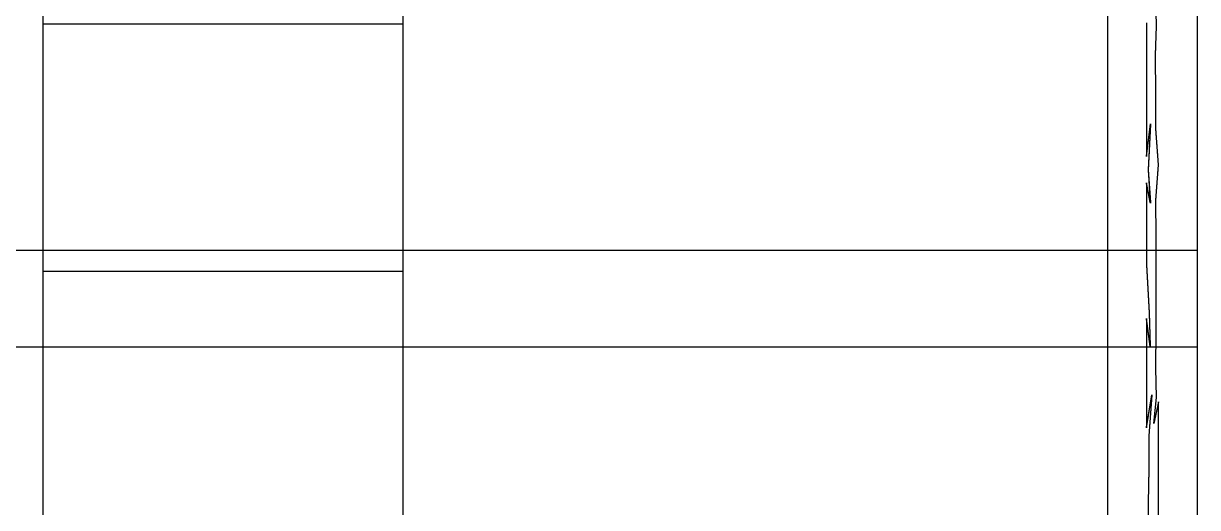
# Model space of a CAD drawing. Header units: millimetres. Extents: x -28.2 to 24.3, y -24.8 to 12.4.
# Drawn here: x -1.749 to -1.086, y -2.59 to -2.317 of the extents above; entities that cross this region are included whole.
import ezdxf

# ---------------------------------------------------------------- set-up
doc = ezdxf.new("R2010")
doc.units = ezdxf.units.MM
doc.layers.add('BUILDINGELEMENTPROXY', color=8, linetype='Continuous')

msp = doc.modelspace()

# ---------------------------------------------------------------- linework, layer by layer
at = {"layer": 'BUILDINGELEMENTPROXY'}
for p, q in [((-1.13696, -1.06645, 1.38288), (-1.13696, -2.92631, 2.5592)), ((-1.08616, -2.92631, 2.5592), (-1.08616, -1.06645, 1.38288)), ((-1.73776, -1.27774, 0.3654), (-1.73776, -3.29213, 1.63946)), ((-1.53456, -3.29213, 1.63946), (-1.53456, -1.27774, 0.3654)), ((-1.08616, -2.49916, 1.21169), (-1.08616, -2.16916, 1.21169)), ((-1.10935, -2.31819, 1.5048), (-1.10987, -2.29624, 1.4914)), ((-1.10935, -2.31818, 1.66372), (-1.10987, -2.29626, 1.65033)), ((-1.10935, -2.31818, 1.90215), (-1.10987, -2.29627, 1.88876)), ((-1.10935, -2.31818, 1.58326), (-1.10987, -2.29645, 1.56996)), ((-1.10935, -2.31817, 1.74219), (-1.10987, -2.29647, 1.72889)), ((-1.10935, -2.31817, 1.82161), (-1.10987, -2.29649, 1.80832)), ((-1.10935, -2.31817, 2.06004), (-1.10987, -2.2965, 2.04676)), ((-1.10935, -2.31817, 1.98053), (-1.10987, -2.2965, 1.96725)), ((-1.10934, -2.31816, 1.4233), (-1.10986, -2.29665, 1.41009)), ((-1.10934, -2.31816, 1.3438), (-1.10986, -2.29665, 1.33059)), ((-1.53456, -2.31693, 1.13549), (-1.73776, -2.31693, 1.13549)), ((-1.73776, -2.31693, 1.13549), (-1.73776, -2.44093, 1.13549)), ((-1.53456, -2.44093, 1.13549), (-1.53456, -2.31693, 1.13549)), ((-1.11486, -2.31628, 2.05639), (-1.11486, -2.3303, 2.06523)), ((-1.11486, -2.31628, 1.97689), (-1.11486, -2.3303, 1.98572)), ((-1.11486, -2.31628, 1.8985), (-1.11486, -2.33005, 1.90715)), ((-1.11486, -2.31628, 1.81796), (-1.11486, -2.33028, 1.82679)), ((-1.11486, -2.31628, 1.73854), (-1.11486, -2.33026, 1.74735)), ((-1.11486, -2.31628, 1.66007), (-1.11486, -2.33003, 1.66871)), ((-1.11486, -2.31628, 1.57961), (-1.11486, -2.33024, 1.58841)), ((-1.11486, -2.31628, 1.50114), (-1.11486, -2.33002, 1.50977)), ((-1.11486, -2.31628, 1.41966), (-1.11486, -2.33045, 1.42861)), ((-1.11486, -2.31628, 1.34016), (-1.11486, -2.33045, 1.34911)), ((-1.10982, -2.33449, 1.43398), (-1.10934, -2.31816, 1.4233)), ((-1.10982, -2.33449, 1.35448), (-1.10934, -2.31816, 1.3438)), ((-1.10982, -2.33454, 2.07071), (-1.10935, -2.31817, 2.06004)), ((-1.10982, -2.33454, 1.99121), (-1.10935, -2.31817, 1.98053)), ((-1.10982, -2.33455, 1.83228), (-1.10935, -2.31817, 1.82161)), ((-1.10982, -2.33455, 1.75286), (-1.10935, -2.31817, 1.74219)), ((-1.10981, -2.33461, 1.91282), (-1.10935, -2.31818, 1.90215)), ((-1.10981, -2.33462, 1.67439), (-1.10935, -2.31818, 1.66372)), ((-1.10981, -2.33456, 1.59394), (-1.10935, -2.31818, 1.58326)), ((-1.1098, -2.33462, 1.51547), (-1.10935, -2.31819, 1.5048)), ((-1.11486, -2.33002, 1.50977), (-1.11486, -2.34302, 1.51794)), ((-1.11486, -2.33003, 1.66871), (-1.11486, -2.34302, 1.67687)), ((-1.11486, -2.33005, 1.90715), (-1.11486, -2.34302, 1.9153)), ((-1.11486, -2.33024, 1.58841), (-1.11486, -2.34302, 1.59646)), ((-1.11486, -2.33026, 1.74735), (-1.11486, -2.34302, 1.75539)), ((-1.11486, -2.33028, 1.82679), (-1.11486, -2.34302, 1.83482)), ((-1.11486, -2.3303, 2.06523), (-1.11486, -2.34302, 2.07325)), ((-1.11486, -2.3303, 1.98572), (-1.11486, -2.34302, 1.99375)), ((-1.11486, -2.33045, 1.42861), (-1.11486, -2.34302, 1.43656)), ((-1.11486, -2.33045, 1.34911), (-1.11486, -2.34302, 1.35705)), ((-1.10961, -2.35639, 1.44767), (-1.10982, -2.33449, 1.43398)), ((-1.10961, -2.35639, 1.36817), (-1.10982, -2.33449, 1.35448)), ((-1.10962, -2.35639, 2.08435), (-1.10982, -2.33454, 2.07071)), ((-1.10962, -2.35639, 2.00485), (-1.10982, -2.33454, 1.99121)), ((-1.10962, -2.35639, 1.84592), (-1.10982, -2.33455, 1.83228)), ((-1.10962, -2.35639, 1.76649), (-1.10982, -2.33455, 1.75286)), ((-1.10962, -2.35639, 1.60756), (-1.10981, -2.33456, 1.59394)), ((-1.10963, -2.35639, 1.92638), (-1.10981, -2.33461, 1.91282)), ((-1.10963, -2.35639, 1.68795), (-1.10981, -2.33462, 1.67439)), ((-1.10963, -2.35639, 1.52902), (-1.1098, -2.33462, 1.51547)), ((-1.11486, -2.34302, 2.07325), (-1.11486, -2.36093, 2.08455)), ((-1.11486, -2.34302, 1.99375), (-1.11486, -2.36093, 2.00504)), ((-1.11486, -2.34302, 1.9153), (-1.11486, -2.3607, 1.92642)), ((-1.11486, -2.34302, 1.83482), (-1.11486, -2.36092, 1.8461)), ((-1.11486, -2.34302, 1.75539), (-1.11486, -2.3609, 1.76666)), ((-1.11486, -2.34302, 1.67687), (-1.11486, -2.36069, 1.68797)), ((-1.11486, -2.34302, 1.59646), (-1.11486, -2.36088, 1.60772)), ((-1.11486, -2.34302, 1.51794), (-1.11486, -2.36067, 1.52903)), ((-1.11486, -2.34302, 1.43656), (-1.11486, -2.36108, 1.44797)), ((-1.11486, -2.34302, 1.35705), (-1.11486, -2.36108, 1.36847)), ((-1.10961, -2.37615, 1.93879), (-1.10963, -2.35639, 1.92638)), ((-1.10961, -2.37616, 1.70036), (-1.10963, -2.35639, 1.68795)), ((-1.10961, -2.37616, 1.54143), (-1.10963, -2.35639, 1.52902)), ((-1.1096, -2.37605, 2.09674), (-1.10962, -2.35639, 2.08435)), ((-1.1096, -2.37605, 2.01724), (-1.10962, -2.35639, 2.00485)), ((-1.1096, -2.37606, 1.85831), (-1.10962, -2.35639, 1.84592)), ((-1.1096, -2.37607, 1.77888), (-1.10962, -2.35639, 1.76649)), ((-1.1096, -2.37607, 1.61995), (-1.10962, -2.35639, 1.60756)), ((-1.1096, -2.37599, 1.46005), (-1.10961, -2.35639, 1.44767)), ((-1.1096, -2.37599, 1.38055), (-1.10961, -2.35639, 1.36817)), ((-1.11486, -2.36067, 1.52903), (-1.11486, -2.36976, 1.53474)), ((-1.11486, -2.36069, 1.68797), (-1.11486, -2.36976, 1.69367)), ((-1.11486, -2.3607, 1.92642), (-1.11486, -2.36976, 1.93211)), ((-1.11486, -2.36088, 1.60772), (-1.11486, -2.36976, 1.61332)), ((-1.11486, -2.3609, 1.76666), (-1.11486, -2.36976, 1.77225)), ((-1.11486, -2.36092, 1.8461), (-1.11486, -2.36976, 1.85168)), ((-1.11486, -2.36093, 2.08455), (-1.11486, -2.36976, 2.09011)), ((-1.11486, -2.36093, 2.00504), (-1.11486, -2.36976, 2.01061)), ((-1.11486, -2.36108, 1.44797), (-1.11486, -2.36976, 1.45345)), ((-1.11486, -2.36108, 1.36847), (-1.11486, -2.36976, 1.37395)), ((-1.11486, -2.36976, 2.09011), (-1.11486, -2.39157, 2.10386)), ((-1.11486, -2.36976, 2.01061), (-1.11486, -2.39157, 2.02436)), ((-1.11486, -2.36976, 1.93211), (-1.11486, -2.39135, 1.94568)), ((-1.11486, -2.36976, 1.85168), (-1.11486, -2.39155, 1.86542)), ((-1.11486, -2.36976, 1.77225), (-1.11486, -2.39154, 1.78597)), ((-1.11486, -2.36976, 1.69367), (-1.11486, -2.39134, 1.70723)), ((-1.11486, -2.36976, 1.61332), (-1.11486, -2.39152, 1.62703)), ((-1.11486, -2.36976, 1.53474), (-1.11486, -2.39132, 1.54829)), ((-1.11486, -2.36976, 1.45345), (-1.11486, -2.39171, 1.46732)), ((-1.11486, -2.36976, 1.37395), (-1.11486, -2.39171, 1.38782)), ((-1.11486, -2.39132, 1.54829), (-1.1127, -2.37329, 1.54006)), ((-1.11486, -2.39134, 1.70723), (-1.1127, -2.37331, 1.699)), ((-1.11486, -2.39135, 1.94568), (-1.1127, -2.37332, 1.93745)), ((-1.11486, -2.39152, 1.62703), (-1.11268, -2.37348, 1.61876)), ((-1.11486, -2.39154, 1.78597), (-1.11268, -2.3735, 1.77771)), ((-1.11486, -2.39155, 1.86542), (-1.11268, -2.37351, 1.85715)), ((-1.11486, -2.39157, 2.10386), (-1.11268, -2.37353, 2.09559)), ((-1.11486, -2.39157, 2.02436), (-1.11268, -2.37353, 2.01609)), ((-1.11486, -2.39171, 1.46732), (-1.11267, -2.37366, 1.45902)), ((-1.11486, -2.39171, 1.38782), (-1.11267, -2.37366, 1.37952)), ((-1.11268, -2.3735, 1.77771), (-1.11398, -2.3992, 1.79305)), ((-1.11268, -2.37351, 1.85715), (-1.11398, -2.39921, 1.87249)), ((-1.11268, -2.37353, 2.09559), (-1.11398, -2.39923, 2.11094)), ((-1.11268, -2.37353, 2.01609), (-1.11398, -2.39923, 2.03144)), ((-1.11267, -2.37366, 1.45902), (-1.11398, -2.39937, 1.4744)), ((-1.11267, -2.37366, 1.37952), (-1.11398, -2.39937, 1.3949)), ((-1.1127, -2.37329, 1.54006), (-1.11397, -2.39899, 1.55535)), ((-1.1127, -2.37331, 1.699), (-1.11397, -2.399, 1.7143)), ((-1.1127, -2.37332, 1.93745), (-1.11397, -2.39902, 1.95275)), ((-1.11268, -2.37348, 1.61876), (-1.11397, -2.39918, 1.6341)), ((-1.10825, -2.39651, 1.94892), (-1.10961, -2.37615, 1.93879)), ((-1.10825, -2.39651, 1.71048), (-1.10961, -2.37616, 1.70036)), ((-1.10825, -2.39651, 1.55154), (-1.10961, -2.37616, 1.54143)), ((-1.10825, -2.39651, 1.47035), (-1.1096, -2.37599, 1.46005)), ((-1.10825, -2.39651, 1.39085), (-1.1096, -2.37599, 1.38055)), ((-1.10825, -2.39651, 2.10698), (-1.1096, -2.37605, 2.09674)), ((-1.10825, -2.39651, 2.02747), (-1.1096, -2.37605, 2.01724)), ((-1.10825, -2.39651, 1.86854), (-1.1096, -2.37606, 1.85831)), ((-1.10825, -2.39651, 1.7891), (-1.1096, -2.37607, 1.77888)), ((-1.10825, -2.39651, 1.63017), (-1.1096, -2.37607, 1.61995)), ((-1.10967, -2.41631, 1.96407), (-1.10825, -2.39651, 1.94892)), ((-1.10967, -2.4163, 1.72563), (-1.10825, -2.39651, 1.71048)), ((-1.10967, -2.41629, 1.56668), (-1.10825, -2.39651, 1.55154)), ((-1.10966, -2.41641, 2.12223), (-1.10825, -2.39651, 2.10698)), ((-1.10966, -2.41641, 2.04273), (-1.10825, -2.39651, 2.02747)), ((-1.10966, -2.4164, 1.88378), (-1.10825, -2.39651, 1.86854)), ((-1.10966, -2.41639, 1.80434), (-1.10825, -2.39651, 1.7891)), ((-1.10966, -2.41639, 1.6454), (-1.10825, -2.39651, 1.63017)), ((-1.10966, -2.41647, 1.48567), (-1.10825, -2.39651, 1.47035)), ((-1.10966, -2.41647, 1.40617), (-1.10825, -2.39651, 1.39085)), ((-1.11398, -2.3992, 1.79305), (-1.11277, -2.41789, 1.80565)), ((-1.11398, -2.39921, 1.87249), (-1.11276, -2.41791, 1.8851)), ((-1.11398, -2.39923, 2.11094), (-1.11276, -2.41793, 2.12356)), ((-1.11398, -2.39923, 2.03144), (-1.11276, -2.41793, 2.04406)), ((-1.11398, -2.39937, 1.4744), (-1.11275, -2.41812, 1.48709)), ((-1.11398, -2.39937, 1.3949), (-1.11275, -2.41812, 1.40759)), ((-1.11397, -2.39899, 1.55535), (-1.11279, -2.41759, 1.56785)), ((-1.11397, -2.399, 1.7143), (-1.11279, -2.41761, 1.7268)), ((-1.11397, -2.39902, 1.95275), (-1.11278, -2.41763, 1.96526)), ((-1.11397, -2.39918, 1.6341), (-1.11277, -2.41787, 1.6467)), ((-1.11279, -2.41759, 1.56785), (-1.11486, -2.40665, 1.55791)), ((-1.11486, -2.40665, 1.55791), (-1.11486, -2.42198, 1.56754)), ((-1.11279, -2.41761, 1.7268), (-1.11486, -2.40667, 1.71686)), ((-1.11486, -2.40667, 1.71686), (-1.11486, -2.42199, 1.72649)), ((-1.11278, -2.41763, 1.96526), (-1.11486, -2.40668, 1.95531)), ((-1.11486, -2.40668, 1.95531), (-1.11486, -2.42201, 1.96494)), ((-1.11277, -2.41787, 1.6467), (-1.11486, -2.40684, 1.63668)), ((-1.11486, -2.40684, 1.63668), (-1.11486, -2.42216, 1.64633)), ((-1.11277, -2.41789, 1.80565), (-1.11486, -2.40686, 1.79563)), ((-1.11486, -2.40686, 1.79563), (-1.11486, -2.42218, 1.80528)), ((-1.11276, -2.41791, 1.8851), (-1.11486, -2.40687, 1.87507)), ((-1.11486, -2.40687, 1.87507), (-1.11486, -2.42219, 1.88473)), ((-1.11276, -2.41793, 2.12356), (-1.11486, -2.40689, 2.11352)), ((-1.11486, -2.40689, 2.11352), (-1.11486, -2.42221, 2.12318)), ((-1.11276, -2.41793, 2.04406), (-1.11486, -2.40689, 2.03402)), ((-1.11486, -2.40689, 2.03402), (-1.11486, -2.42221, 2.04368)), ((-1.11275, -2.41812, 1.48709), (-1.11486, -2.40702, 1.477)), ((-1.11486, -2.40702, 1.477), (-1.11486, -2.42234, 1.48667)), ((-1.11275, -2.41812, 1.40759), (-1.11486, -2.40702, 1.3975)), ((-1.11486, -2.40702, 1.3975), (-1.11486, -2.42234, 1.40717)), ((-1.10948, -2.43662, 1.57931), (-1.10967, -2.41629, 1.56668)), ((-1.10948, -2.43662, 1.73825), (-1.10967, -2.4163, 1.72563)), ((-1.10948, -2.43662, 1.9767), (-1.10967, -2.41631, 1.96407)), ((-1.10948, -2.43662, 1.81695), (-1.10966, -2.41639, 1.80434)), ((-1.10948, -2.43662, 1.65801), (-1.10966, -2.41639, 1.6454)), ((-1.10948, -2.43662, 1.89639), (-1.10966, -2.4164, 1.88378)), ((-1.10948, -2.43662, 2.13483), (-1.10966, -2.41641, 2.12223)), ((-1.10948, -2.43662, 2.05533), (-1.10966, -2.41641, 2.04273)), ((-1.10947, -2.43662, 1.49826), (-1.10966, -2.41647, 1.48567)), ((-1.10947, -2.43662, 1.41876), (-1.10966, -2.41647, 1.40617)), ((-1.11486, -2.42198, 1.56754), (-1.11486, -2.42325, 1.56834)), ((-1.11486, -2.42199, 1.72649), (-1.11486, -2.42325, 1.72728)), ((-1.11486, -2.42201, 1.96494), (-1.11486, -2.42325, 1.96572)), ((-1.11486, -2.42216, 1.64633), (-1.11486, -2.42325, 1.64702)), ((-1.11486, -2.42218, 1.80528), (-1.11486, -2.42325, 1.80596)), ((-1.11486, -2.42219, 1.88473), (-1.11486, -2.42325, 1.8854)), ((-1.11486, -2.42221, 2.12318), (-1.11486, -2.42325, 2.12384)), ((-1.11486, -2.42221, 2.04368), (-1.11486, -2.42325, 2.04434)), ((-1.11486, -2.42234, 1.48667), (-1.11486, -2.42325, 1.48725)), ((-1.11486, -2.42234, 1.40717), (-1.11486, -2.42325, 1.40775)), ((-1.11486, -2.42325, 2.12384), (-1.11486, -2.44999, 2.1407)), ((-1.11486, -2.42325, 2.04434), (-1.11486, -2.44999, 2.0612)), ((-1.11486, -2.42325, 1.96572), (-1.11486, -2.44999, 1.98253)), ((-1.11486, -2.42325, 1.8854), (-1.11486, -2.44999, 1.90225)), ((-1.11486, -2.42325, 1.80596), (-1.11486, -2.44999, 1.82281)), ((-1.11486, -2.42325, 1.72728), (-1.11486, -2.44999, 1.74408)), ((-1.11486, -2.42325, 1.64702), (-1.11486, -2.44999, 1.66387)), ((-1.11486, -2.42325, 1.56834), (-1.11486, -2.44999, 1.58514)), ((-1.11486, -2.42325, 1.48725), (-1.11486, -2.44999, 1.50415)), ((-1.11486, -2.42325, 1.40775), (-1.11486, -2.44999, 1.42465)), ((-1.10945, -2.45469, 2.1462), (-1.10948, -2.43662, 2.13483)), ((-1.10945, -2.45469, 2.0667), (-1.10948, -2.43662, 2.05533)), ((-1.10944, -2.45462, 1.98798), (-1.10948, -2.43662, 1.9767)), ((-1.10945, -2.45468, 1.90775), (-1.10948, -2.43662, 1.89639)), ((-1.10945, -2.45468, 1.82831), (-1.10948, -2.43662, 1.81695)), ((-1.10944, -2.45462, 1.74953), (-1.10948, -2.43662, 1.73825)), ((-1.10945, -2.45468, 1.66936), (-1.10948, -2.43662, 1.65801)), ((-1.10944, -2.45461, 1.59058), (-1.10948, -2.43662, 1.57931)), ((-1.10945, -2.45473, 1.50969), (-1.10947, -2.43662, 1.49826)), ((-1.10945, -2.45473, 1.43019), (-1.10947, -2.43662, 1.41876)), ((-1.08616, -2.4448, 1.38603), (-2.18616, -2.4448, 1.38603)), ((-1.73776, -2.44093, 1.13549), (-1.73776, -2.44289, 1.13239)), ((-1.73776, -2.44289, 1.13239), (-1.73776, -2.45647, 1.11092)), ((-1.53456, -2.44289, 1.13239), (-1.53456, -2.44093, 1.13549)), ((-1.53456, -2.45647, 1.11092), (-1.53456, -2.44289, 1.13239)), ((-1.08616, -2.7748, 1.38603), (-1.08616, -2.4448, 1.38603)), ((-1.11486, -2.44999, 2.1407), (-1.11486, -2.45284, 2.1425)), ((-1.11486, -2.44999, 2.0612), (-1.11486, -2.45284, 2.063)), ((-1.11486, -2.44999, 1.98253), (-1.11486, -2.45266, 1.98421)), ((-1.11486, -2.44999, 1.90225), (-1.11486, -2.45283, 1.90404)), ((-1.11486, -2.44999, 1.82281), (-1.11486, -2.45282, 1.82459)), ((-1.11486, -2.44999, 1.74408), (-1.11486, -2.45264, 1.74575)), ((-1.11486, -2.44999, 1.66387), (-1.11486, -2.4528, 1.66564)), ((-1.11486, -2.44999, 1.58514), (-1.11486, -2.45263, 1.5868)), ((-1.11486, -2.44999, 1.50415), (-1.11486, -2.45296, 1.50603)), ((-1.11486, -2.44999, 1.42465), (-1.11486, -2.45296, 1.42653)), ((-1.73776, -2.45647, 1.11092), (-1.53456, -2.45647, 1.11092)), ((-1.11486, -2.45263, 1.5868), (-1.11346, -2.47984, 1.60659)), ((-1.11486, -2.45264, 1.74575), (-1.11346, -2.47986, 1.76555)), ((-1.11486, -2.45266, 1.98421), (-1.11346, -2.47987, 2.00401)), ((-1.11486, -2.4528, 1.66564), (-1.11347, -2.48004, 1.6855)), ((-1.11486, -2.45282, 1.82459), (-1.11347, -2.48006, 1.84445)), ((-1.11486, -2.45283, 1.90404), (-1.11347, -2.48007, 1.92391)), ((-1.11486, -2.45284, 2.1425), (-1.11347, -2.48009, 2.16237)), ((-1.11486, -2.45284, 2.063), (-1.11347, -2.48009, 2.08287)), ((-1.11486, -2.45296, 1.50603), (-1.11347, -2.48022, 1.52594)), ((-1.11486, -2.45296, 1.42653), (-1.11347, -2.48022, 1.44644)), ((-1.10945, -2.47236, 1.60174), (-1.10944, -2.45461, 1.59058)), ((-1.10945, -2.47237, 1.99914), (-1.10944, -2.45462, 1.98798)), ((-1.10945, -2.47237, 1.76069), (-1.10944, -2.45462, 1.74953)), ((-1.10944, -2.4724, 1.91892), (-1.10945, -2.45468, 1.90775)), ((-1.10944, -2.4724, 1.83947), (-1.10945, -2.45468, 1.82831)), ((-1.10944, -2.4724, 1.68052), (-1.10945, -2.45468, 1.66936)), ((-1.10944, -2.4724, 2.15737), (-1.10945, -2.45469, 2.1462)), ((-1.10944, -2.4724, 2.07787), (-1.10945, -2.45469, 2.0667)), ((-1.10943, -2.47243, 1.52086), (-1.10945, -2.45473, 1.50969)), ((-1.10943, -2.47243, 1.44135), (-1.10945, -2.45473, 1.43019)), ((-1.10954, -2.4901, 2.16861), (-1.10944, -2.4724, 2.15737)), ((-1.10954, -2.4901, 2.08911), (-1.10944, -2.4724, 2.07787)), ((-1.10954, -2.4901, 1.93015), (-1.10944, -2.4724, 1.91892)), ((-1.10954, -2.4901, 1.85071), (-1.10944, -2.4724, 1.83947)), ((-1.10954, -2.4901, 1.69175), (-1.10944, -2.4724, 1.68052)), ((-1.10954, -2.4901, 1.53211), (-1.10943, -2.47243, 1.52086)), ((-1.10954, -2.4901, 1.45261), (-1.10943, -2.47243, 1.44135)), ((-1.10953, -2.4901, 1.61294), (-1.10945, -2.47236, 1.60174)), ((-1.10953, -2.4901, 2.01035), (-1.10945, -2.47237, 1.99914)), ((-1.10953, -2.4901, 1.77189), (-1.10945, -2.47237, 1.76069)), ((-1.1128, -2.49861, 1.61874), (-1.11486, -2.48328, 1.60605)), ((-1.11486, -2.48328, 1.60605), (-1.11486, -2.50348, 1.61874)), ((-1.1128, -2.49862, 1.7777), (-1.11486, -2.4833, 1.76501)), ((-1.11486, -2.4833, 1.76501), (-1.11486, -2.50348, 1.77769)), ((-1.1128, -2.49864, 2.01616), (-1.11486, -2.48331, 2.00347)), ((-1.11486, -2.48331, 2.00347), (-1.11486, -2.50348, 2.01614)), ((-1.11281, -2.49876, 1.69766), (-1.11486, -2.48344, 1.68495)), ((-1.11486, -2.48344, 1.68495), (-1.11486, -2.50348, 1.69757)), ((-1.11281, -2.49878, 1.85662), (-1.11486, -2.48346, 1.8439)), ((-1.11486, -2.48346, 1.8439), (-1.11486, -2.50348, 1.85652)), ((-1.11281, -2.49879, 1.93607), (-1.11486, -2.48347, 1.92336)), ((-1.11486, -2.48347, 1.92336), (-1.11486, -2.50348, 1.93597)), ((-1.11281, -2.4988, 2.17453), (-1.11486, -2.48348, 2.16182)), ((-1.11486, -2.48348, 2.16182), (-1.11486, -2.50348, 2.17443)), ((-1.11281, -2.4988, 2.09503), (-1.11486, -2.48348, 2.08232)), ((-1.11486, -2.48348, 2.08232), (-1.11486, -2.50348, 2.09492)), ((-1.11282, -2.49891, 1.53811), (-1.11486, -2.48359, 1.52538)), ((-1.11486, -2.48359, 1.52538), (-1.11486, -2.50348, 1.53795)), ((-1.11282, -2.49891, 1.45861), (-1.11486, -2.48359, 1.44588)), ((-1.11486, -2.48359, 1.44588), (-1.11486, -2.50348, 1.45844)), ((-1.11347, -2.48004, 1.6855), (-1.11281, -2.49876, 1.69766)), ((-1.11347, -2.48006, 1.84445), (-1.11281, -2.49878, 1.85662)), ((-1.11347, -2.48007, 1.92391), (-1.11281, -2.49879, 1.93607)), ((-1.11347, -2.48009, 2.16237), (-1.11281, -2.4988, 2.17453)), ((-1.11347, -2.48009, 2.08287), (-1.11281, -2.4988, 2.09503)), ((-1.11347, -2.48022, 1.52594), (-1.11282, -2.49891, 1.53811)), ((-1.11347, -2.48022, 1.44644), (-1.11282, -2.49891, 1.45861)), ((-1.11346, -2.47984, 1.60659), (-1.1128, -2.49861, 1.61874)), ((-1.11346, -2.47986, 1.76555), (-1.1128, -2.49862, 1.7777)), ((-1.11346, -2.47987, 2.00401), (-1.1128, -2.49864, 2.01616)), ((-1.10973, -2.51101, 2.18193), (-1.10954, -2.4901, 2.16861)), ((-1.10973, -2.51101, 2.10242), (-1.10954, -2.4901, 2.08911)), ((-1.10973, -2.51101, 1.94347), (-1.10954, -2.4901, 1.93015)), ((-1.10973, -2.51101, 1.86402), (-1.10954, -2.4901, 1.85071)), ((-1.10973, -2.51101, 1.70506), (-1.10954, -2.4901, 1.69175)), ((-1.10973, -2.51103, 1.54547), (-1.10954, -2.4901, 1.53211)), ((-1.10973, -2.51103, 1.46597), (-1.10954, -2.4901, 1.45261)), ((-1.10972, -2.51098, 2.02361), (-1.10953, -2.4901, 2.01035)), ((-1.10972, -2.51098, 1.78515), (-1.10953, -2.4901, 1.77189)), ((-1.10972, -2.51098, 1.6262), (-1.10953, -2.4901, 1.61294)), ((-2.18616, -2.49916, 1.21169), (-1.08616, -2.49916, 1.21169)), ((-1.11486, -2.50348, 2.17443), (-1.11486, -2.51412, 2.18114)), ((-1.11486, -2.50348, 2.09492), (-1.11486, -2.51412, 2.10163)), ((-1.11486, -2.50348, 2.01614), (-1.11486, -2.51396, 2.02273)), ((-1.11486, -2.50348, 1.93597), (-1.11486, -2.51411, 1.94267)), ((-1.11486, -2.50348, 1.85652), (-1.11486, -2.5141, 1.86321)), ((-1.11486, -2.50348, 1.77769), (-1.11486, -2.51395, 1.78427)), ((-1.11486, -2.50348, 1.69757), (-1.11486, -2.51408, 1.70425)), ((-1.11486, -2.50348, 1.61874), (-1.11486, -2.51394, 1.62531)), ((-1.11486, -2.50348, 1.53795), (-1.11486, -2.51422, 1.54473)), ((-1.11486, -2.50348, 1.45844), (-1.11486, -2.51422, 1.46523)), ((-1.10937, -2.52781, 2.19225), (-1.10973, -2.51101, 2.18193)), ((-1.10937, -2.52781, 2.11275), (-1.10973, -2.51101, 2.10242)), ((-1.10937, -2.52781, 1.95379), (-1.10973, -2.51101, 1.94347)), ((-1.10937, -2.52781, 1.87433), (-1.10973, -2.51101, 1.86402)), ((-1.10937, -2.52781, 1.71538), (-1.10973, -2.51101, 1.70506)), ((-1.10937, -2.52783, 1.55581), (-1.10973, -2.51103, 1.54547)), ((-1.10937, -2.52783, 1.47631), (-1.10973, -2.51103, 1.46597)), ((-1.10937, -2.5278, 2.0339), (-1.10972, -2.51098, 2.02361)), ((-1.10937, -2.52779, 1.79544), (-1.10972, -2.51098, 1.78515)), ((-1.10937, -2.52779, 1.63649), (-1.10972, -2.51098, 1.6262)), ((-1.11486, -2.51394, 1.62531), (-1.11486, -2.53022, 1.63554)), ((-1.11486, -2.51395, 1.78427), (-1.11486, -2.53022, 1.79449)), ((-1.11486, -2.51396, 2.02273), (-1.11486, -2.53022, 2.03295)), ((-1.11486, -2.51408, 1.70425), (-1.11486, -2.53022, 1.71442)), ((-1.11486, -2.5141, 1.86321), (-1.11486, -2.53022, 1.87338)), ((-1.11486, -2.51411, 1.94267), (-1.11486, -2.53022, 1.95283)), ((-1.11486, -2.51412, 2.18114), (-1.11486, -2.53022, 2.19129)), ((-1.11486, -2.51412, 2.10163), (-1.11486, -2.53022, 2.11179)), ((-1.11486, -2.51422, 1.54473), (-1.11486, -2.53022, 1.55484)), ((-1.11486, -2.51422, 1.46523), (-1.11486, -2.53022, 1.47534)), ((-1.11486, -2.54459, 1.64457), (-1.11198, -2.52628, 1.63634)), ((-1.11486, -2.54461, 2.042), (-1.11198, -2.52629, 2.03376)), ((-1.11486, -2.5446, 1.80353), (-1.11198, -2.52629, 1.7953)), ((-1.11486, -2.54473, 1.72356), (-1.11198, -2.52635, 1.71526)), ((-1.11486, -2.54475, 1.96199), (-1.11199, -2.52636, 1.95367)), ((-1.11486, -2.54474, 1.88252), (-1.11198, -2.52636, 1.87422)), ((-1.11486, -2.54476, 2.20045), (-1.11199, -2.52637, 2.19213)), ((-1.11486, -2.54476, 2.12095), (-1.11199, -2.52637, 2.11263)), ((-1.11486, -2.54485, 1.56409), (-1.11199, -2.52642, 1.55572)), ((-1.11486, -2.54485, 1.48459), (-1.11199, -2.52642, 1.47621)), ((-1.11486, -2.53022, 2.19129), (-1.11486, -2.54476, 2.20045)), ((-1.11486, -2.53022, 2.11179), (-1.11486, -2.54476, 2.12095)), ((-1.11486, -2.53022, 2.03295), (-1.11486, -2.54461, 2.042)), ((-1.11486, -2.53022, 1.95283), (-1.11486, -2.54475, 1.96199)), ((-1.11486, -2.53022, 1.87338), (-1.11486, -2.54474, 1.88252)), ((-1.11486, -2.53022, 1.79449), (-1.11486, -2.5446, 1.80353)), ((-1.11486, -2.53022, 1.71442), (-1.11486, -2.54473, 1.72356)), ((-1.11486, -2.53022, 1.63554), (-1.11486, -2.54459, 1.64457)), ((-1.11486, -2.53022, 1.55484), (-1.11486, -2.54485, 1.56409)), ((-1.11486, -2.53022, 1.47534), (-1.11486, -2.54485, 1.48459)), ((-1.11198, -2.52628, 1.63634), (-1.11356, -2.54936, 1.65018)), ((-1.11198, -2.52629, 2.03376), (-1.11356, -2.54936, 2.04761)), ((-1.11198, -2.52629, 1.7953), (-1.11356, -2.54936, 1.80914)), ((-1.11198, -2.52635, 1.71526), (-1.11356, -2.54939, 1.72913)), ((-1.11199, -2.52636, 1.95367), (-1.11356, -2.5494, 1.96755)), ((-1.11198, -2.52636, 1.87422), (-1.11356, -2.5494, 1.88809)), ((-1.11199, -2.52637, 2.19213), (-1.11356, -2.5494, 2.20601)), ((-1.11199, -2.52637, 2.11263), (-1.11356, -2.5494, 2.12651)), ((-1.11199, -2.52642, 1.55572), (-1.11356, -2.54943, 1.56961)), ((-1.11199, -2.52642, 1.47621), (-1.11356, -2.54943, 1.49011)), ((-1.11081, -2.54241, 1.80537), (-1.10937, -2.52779, 1.79544)), ((-1.11081, -2.5424, 1.64641), (-1.10937, -2.52779, 1.63649)), ((-1.11081, -2.54241, 2.04383), (-1.10937, -2.5278, 2.0339)), ((-1.10825, -2.53022, 2.03295), (-1.11081, -2.54241, 2.04383)), ((-1.10825, -2.53022, 1.79449), (-1.11081, -2.54241, 1.80537)), ((-1.10825, -2.53022, 1.63554), (-1.11081, -2.5424, 1.64641)), ((-1.1108, -2.54247, 2.20223), (-1.10937, -2.52781, 2.19225)), ((-1.1108, -2.54247, 2.12273), (-1.10937, -2.52781, 2.11275)), ((-1.1108, -2.54247, 1.96377), (-1.10937, -2.52781, 1.95379)), ((-1.1108, -2.54246, 1.88431), (-1.10937, -2.52781, 1.87433)), ((-1.1108, -2.54246, 1.72535), (-1.10937, -2.52781, 1.71538)), ((-1.1108, -2.54251, 1.56582), (-1.10937, -2.52783, 1.55581)), ((-1.1108, -2.54251, 1.48632), (-1.10937, -2.52783, 1.47631)), ((-1.10825, -2.53022, 2.19129), (-1.1108, -2.54247, 2.20223)), ((-1.10825, -2.53022, 2.11179), (-1.1108, -2.54247, 2.12273)), ((-1.10825, -2.53022, 1.95283), (-1.1108, -2.54247, 1.96377)), ((-1.10825, -2.53022, 1.87338), (-1.1108, -2.54246, 1.88431)), ((-1.10825, -2.53022, 1.71442), (-1.1108, -2.54246, 1.72535)), ((-1.10825, -2.53022, 1.55484), (-1.1108, -2.54251, 1.56582)), ((-1.10825, -2.53022, 1.47534), (-1.1108, -2.54251, 1.48632)), ((-1.10825, -2.54476, 2.20045), (-1.10825, -2.53022, 2.19129)), ((-1.10825, -2.54476, 2.12095), (-1.10825, -2.53022, 2.11179)), ((-1.10825, -2.54461, 2.042), (-1.10825, -2.53022, 2.03295)), ((-1.10825, -2.54475, 1.96199), (-1.10825, -2.53022, 1.95283)), ((-1.10825, -2.54474, 1.88252), (-1.10825, -2.53022, 1.87338)), ((-1.10825, -2.5446, 1.80353), (-1.10825, -2.53022, 1.79449)), ((-1.10825, -2.54473, 1.72356), (-1.10825, -2.53022, 1.71442)), ((-1.10825, -2.54459, 1.64457), (-1.10825, -2.53022, 1.63554)), ((-1.10825, -2.54485, 1.56409), (-1.10825, -2.53022, 1.55484)), ((-1.10825, -2.54485, 1.48459), (-1.10825, -2.53022, 1.47534)), ((-1.11356, -2.5494, 2.20601), (-1.11372, -2.56797, 2.21759)), ((-1.11356, -2.5494, 2.12651), (-1.11372, -2.56797, 2.13809)), ((-1.11356, -2.5494, 1.96755), (-1.11372, -2.56796, 1.97912)), ((-1.11356, -2.5494, 1.88809), (-1.11372, -2.56796, 1.89966)), ((-1.11356, -2.54943, 1.56961), (-1.11372, -2.56799, 1.58121)), ((-1.11356, -2.54943, 1.49011), (-1.11372, -2.56799, 1.5017)), ((-1.11356, -2.54936, 2.04761), (-1.11371, -2.56793, 2.05915)), ((-1.11356, -2.54936, 1.80914), (-1.11371, -2.56793, 1.82069)), ((-1.11356, -2.54936, 1.65018), (-1.11371, -2.56793, 1.66172)), ((-1.11356, -2.54939, 1.72913), (-1.11371, -2.56796, 1.7407)), ((-1.10825, -2.55696, 1.65233), (-1.10825, -2.54459, 1.64457)), ((-1.10825, -2.55696, 1.8113), (-1.10825, -2.5446, 1.80353)), ((-1.10825, -2.55696, 2.04976), (-1.10825, -2.54461, 2.042)), ((-1.10825, -2.55696, 1.73127), (-1.10825, -2.54473, 1.72356)), ((-1.10825, -2.55696, 1.89023), (-1.10825, -2.54474, 1.88252)), ((-1.10825, -2.55696, 1.96969), (-1.10825, -2.54475, 1.96199)), ((-1.10825, -2.55696, 2.20815), (-1.10825, -2.54476, 2.20045)), ((-1.10825, -2.55696, 2.12865), (-1.10825, -2.54476, 2.12095)), ((-1.10825, -2.55696, 1.57174), (-1.10825, -2.54485, 1.56409)), ((-1.10825, -2.55696, 1.49224), (-1.10825, -2.54485, 1.48459)), ((-1.10825, -2.57539, 2.21977), (-1.10825, -2.55696, 2.20815)), ((-1.10825, -2.57539, 2.14027), (-1.10825, -2.55696, 2.12865)), ((-1.10825, -2.57526, 2.06126), (-1.10825, -2.55696, 2.04976)), ((-1.10825, -2.57538, 1.9813), (-1.10825, -2.55696, 1.96969)), ((-1.10825, -2.57537, 1.90184), (-1.10825, -2.55696, 1.89023)), ((-1.10825, -2.57525, 1.82279), (-1.10825, -2.55696, 1.8113)), ((-1.10825, -2.57537, 1.74287), (-1.10825, -2.55696, 1.73127)), ((-1.10825, -2.57525, 1.66382), (-1.10825, -2.55696, 1.65233)), ((-1.10825, -2.57548, 1.58344), (-1.10825, -2.55696, 1.57174)), ((-1.10825, -2.57548, 1.50394), (-1.10825, -2.55696, 1.49224)), ((-1.11371, -2.56793, 2.05915), (-1.11393, -2.58728, 2.0711)), ((-1.11371, -2.56793, 1.82069), (-1.11393, -2.58728, 1.83264)), ((-1.11371, -2.56793, 1.66172), (-1.11393, -2.58728, 1.67367)), ((-1.11372, -2.56796, 1.97912), (-1.11393, -2.58726, 1.99109)), ((-1.11372, -2.56796, 1.89966), (-1.11393, -2.58726, 1.91162)), ((-1.11371, -2.56796, 1.7407), (-1.11393, -2.58726, 1.75266)), ((-1.11372, -2.56797, 2.21759), (-1.11393, -2.58726, 2.22955)), ((-1.11372, -2.56797, 2.13809), (-1.11393, -2.58726, 2.15005)), ((-1.11372, -2.56799, 1.58121), (-1.11392, -2.58724, 1.59318)), ((-1.11372, -2.56799, 1.5017), (-1.11392, -2.58724, 1.51368)), ((-1.10825, -2.5837, 1.8281), (-1.10825, -2.57525, 1.82279)), ((-1.10825, -2.5837, 1.66913), (-1.10825, -2.57525, 1.66382)), ((-1.10825, -2.5837, 2.06656), (-1.10825, -2.57526, 2.06126)), ((-1.10825, -2.5837, 1.90708), (-1.10825, -2.57537, 1.90184)), ((-1.10825, -2.5837, 1.74812), (-1.10825, -2.57537, 1.74287)), ((-1.10825, -2.5837, 1.98655), (-1.10825, -2.57538, 1.9813)), ((-1.10825, -2.5837, 2.22501), (-1.10825, -2.57539, 2.21977)), ((-1.10825, -2.5837, 2.14551), (-1.10825, -2.57539, 2.14027)), ((-1.10825, -2.5837, 1.58864), (-1.10825, -2.57548, 1.58344)), ((-1.10825, -2.5837, 1.50914), (-1.10825, -2.57548, 1.50394)), ((-1.10825, -2.60603, 2.23909), (-1.10825, -2.5837, 2.22501)), ((-1.10825, -2.60603, 2.15959), (-1.10825, -2.5837, 2.14551)), ((-1.10825, -2.60592, 2.08052), (-1.10825, -2.5837, 2.06656)), ((-1.10825, -2.60602, 2.00062), (-1.10825, -2.5837, 1.98655)), ((-1.10825, -2.60601, 1.92115), (-1.10825, -2.5837, 1.90708)), ((-1.10825, -2.60591, 1.84205), (-1.10825, -2.5837, 1.8281)), ((-1.10825, -2.60601, 1.76217), (-1.10825, -2.5837, 1.74812)), ((-1.10825, -2.6059, 1.68308), (-1.10825, -2.5837, 1.66913)), ((-1.10825, -2.6061, 1.60279), (-1.10825, -2.5837, 1.58864)), ((-1.10825, -2.6061, 1.52329), (-1.10825, -2.5837, 1.50914)), ((-1.11393, -2.58726, 2.22955), (-1.11376, -2.60401, 2.24028)), ((-1.11393, -2.58726, 2.15005), (-1.11376, -2.60401, 2.16078)), ((-1.11393, -2.58726, 1.99109), (-1.11376, -2.60401, 2.00181)), ((-1.11393, -2.58726, 1.91162), (-1.11376, -2.60402, 1.92235)), ((-1.11393, -2.58726, 1.75266), (-1.11376, -2.60402, 1.76338)), ((-1.11393, -2.58728, 2.0711), (-1.11376, -2.60405, 2.08181)), ((-1.11393, -2.58728, 1.83264), (-1.11376, -2.60405, 1.84334)), ((-1.11393, -2.58728, 1.67367), (-1.11376, -2.60405, 1.68438)), ((-1.11392, -2.58724, 1.59318), (-1.11376, -2.60399, 1.60392)), ((-1.11392, -2.58724, 1.51368), (-1.11376, -2.60399, 1.52441))]:
    msp.add_line(p, q, dxfattribs=at)

doc.saveas('drawing.dxf')
